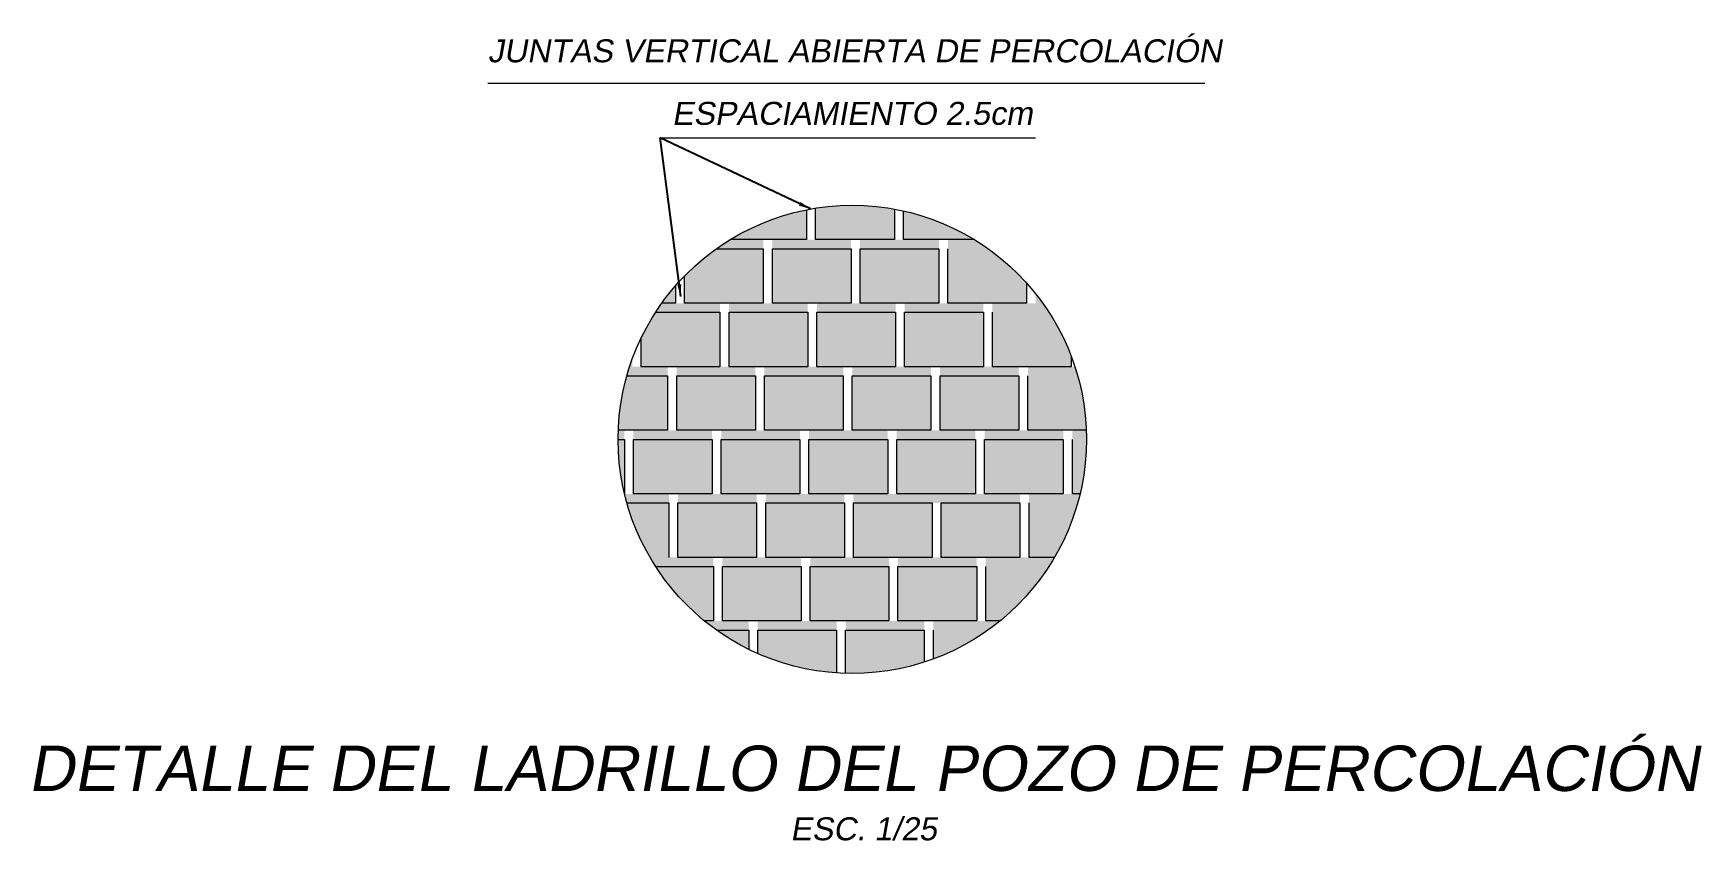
# Model space of a CAD drawing. Header units: metres. Extents: x 4293 to 4528, y 2596 to 2639.
# Drawn here: x 4425.069 to 4427.825, y 2614.958 to 2616.292 of the extents above; entities that cross this region are included whole.
import ezdxf
from ezdxf.enums import TextEntityAlignment as Align

# ---------------------------------------------------------------- set-up
doc = ezdxf.new("R2010")
doc.units = ezdxf.units.M
for name, color, linetype, lineweight in [('a. Ladrillos', 24, 'Continuous', 15), ('a. titulos', 106, 'Continuous', 25), ('A.Texto', 180, 'Continuous', 5)]:
    doc.layers.add(name, color=color, linetype=linetype, lineweight=lineweight)
doc.styles.add('ARIAL', font='arial.ttf', dxfattribs={"oblique": 10})
doc.styles.get("Standard").update_dxf_attribs({"font": 'simplex.shx'})
doc.dimstyles.new('ISO-25', dxfattribs={"dimtxt": 0.1, "dimasz": 0.1, "dimexe": 0.1, "dimexo": 0.075, "dimgap": 0.08, "dimtad": 2, "dimtih": 1, "dimtoh": 1, "dimzin": 1, "dimtxsty": 'Standard', "dimblk": 'ARCHTICK', "dimcen": 2.5, "dimadec": 0, "dimazin": 0, "dimtfac": 1, "dimtmove": 0, "dimatfit": 3, "dimfxl": 1, "dimarcsym": 0})

# ---------------------------------------------------------------- blocks, each defined once
blk = doc.blocks.new('_ArchTick')
at = {"color": 0, "linetype": 'ByBlock', "const_width": 0.15}
blk.add_lwpolyline([(-0.5, -0.5), (0.5, 0.5)], dxfattribs=at)

msp = doc.modelspace()

# ---------------------------------------------------------------- hatches: boundary and pattern name
at = {"ltscale": 0.5}
h = msp.add_hatch(dxfattribs=at)
h.set_pattern_fill('DOTS', color=256, scale=0.08, style=0)
h.set_pattern_definition([(0, (4290.126953, 2614.63253), (0.0025, 0.005), [0, -0.005])])
h.paths.add_polyline_path([(4426.4804, 2615.6361), (4426.3504, 2615.6361), (4426.3504, 2615.6211), (4426.4804, 2615.6211)])
h.paths.add_polyline_path([(4426.6254, 2615.6361), (4426.4954, 2615.6361), (4426.4954, 2615.6211), (4426.6254, 2615.6211)])
h.paths.add_polyline_path([(4426.7704, 2615.6361), (4426.6404, 2615.6361), (4426.6404, 2615.6211), (4426.7704, 2615.6211)])
h.paths.add_polyline_path([(4426.8085, 2615.6361), (4426.7854, 2615.6361), (4426.7854, 2615.6211), (4426.8088, 2615.6211, 0.009697)])
h.paths.add_polyline_path([(4426.2034, 2615.8461), (4426.1073, 2615.8461, 0.011726), (4426.0971, 2615.8311), (4426.2034, 2615.8311)])
h.paths.add_polyline_path([(4426.3484, 2615.8461), (4426.2184, 2615.8461), (4426.2184, 2615.8311), (4426.3484, 2615.8311)])
h.paths.add_polyline_path([(4426.4934, 2615.8461), (4426.3634, 2615.8461), (4426.3634, 2615.8311), (4426.4934, 2615.8311)])
h.paths.add_polyline_path([(4426.6384, 2615.8461), (4426.5084, 2615.8461), (4426.5084, 2615.8311), (4426.6384, 2615.8311)])
h.paths.add_polyline_path([(4426.7366, 2615.8461), (4426.6534, 2615.8461), (4426.6534, 2615.8311), (4426.7468, 2615.8311, 0.011726)])
h.paths.add_polyline_path([(4426.6238, 2615.9511), (4426.5799, 2615.9511), (4426.5799, 2615.9361), (4426.6464, 2615.9361, 0.017586)])
h.paths.add_polyline_path([(4426.5649, 2615.9511), (4426.4349, 2615.9511), (4426.4349, 2615.9361), (4426.5649, 2615.9361)])
h.paths.add_polyline_path([(4426.4199, 2615.9511), (4426.2899, 2615.9511), (4426.2899, 2615.9361), (4426.4199, 2615.9361)])
h.paths.add_polyline_path([(4426.2749, 2615.9511), (4426.2201, 2615.9511, 0.017586), (4426.1974, 2615.9361), (4426.2749, 2615.9361)])
h.paths.add_polyline_path([(4426.1169, 2615.7411), (4426.0542, 2615.7411, 0.010133), (4426.0496, 2615.7261), (4426.1169, 2615.7261)])
h.paths.add_polyline_path([(4426.2619, 2615.7411), (4426.1319, 2615.7411), (4426.1319, 2615.7261), (4426.2619, 2615.7261)])
h.paths.add_polyline_path([(4426.4069, 2615.7411), (4426.2769, 2615.7411), (4426.2769, 2615.7261), (4426.4069, 2615.7261)])
h.paths.add_polyline_path([(4426.5519, 2615.7411), (4426.4219, 2615.7411), (4426.4219, 2615.7261), (4426.5519, 2615.7261)])
h.paths.add_polyline_path([(4426.6969, 2615.7411), (4426.5669, 2615.7411), (4426.5669, 2615.7261), (4426.6969, 2615.7261)])
h.paths.add_polyline_path([(4426.7897, 2615.7411), (4426.7119, 2615.7411), (4426.7119, 2615.7261), (4426.7942, 2615.7261, 0.010133)])
h.paths.add_polyline_path([(4426.0454, 2615.6361), (4426.0354, 2615.6361, 0.009697), (4426.0351, 2615.6211), (4426.0454, 2615.6211)])
h.paths.add_polyline_path([(4426.1904, 2615.6361), (4426.0604, 2615.6361), (4426.0604, 2615.6211), (4426.1904, 2615.6211)])
h.paths.add_polyline_path([(4426.3354, 2615.6361), (4426.2054, 2615.6361), (4426.2054, 2615.6211), (4426.3354, 2615.6211)])
h.paths.add_polyline_path([(4426.1189, 2615.5311), (4426.0457, 2615.5311, 0.010019), (4426.0496, 2615.5161), (4426.1189, 2615.5161)])
h.paths.add_polyline_path([(4426.2639, 2615.5311), (4426.1339, 2615.5311), (4426.1339, 2615.5161), (4426.2639, 2615.5161)])
h.paths.add_polyline_path([(4426.4089, 2615.5311), (4426.2789, 2615.5311), (4426.2789, 2615.5161), (4426.4089, 2615.5161)])
h.paths.add_polyline_path([(4426.5539, 2615.5311), (4426.4239, 2615.5311), (4426.4239, 2615.5161), (4426.5539, 2615.5161)])
h.paths.add_polyline_path([(4426.6989, 2615.5311), (4426.5539, 2615.5311), (4426.5539, 2615.5161), (4426.6989, 2615.5161)])
h.paths.add_polyline_path([(4426.7981, 2615.5311), (4426.7139, 2615.5311), (4426.7139, 2615.5161), (4426.7942, 2615.5161, 0.010019)])
h.paths.add_polyline_path([(4426.2509, 2615.3211), (4426.1777, 2615.3211, 0.015997), (4426.1974, 2615.3061), (4426.2509, 2615.3061)])
h.paths.add_polyline_path([(4426.3959, 2615.3211), (4426.2659, 2615.3211), (4426.2659, 2615.3061), (4426.3959, 2615.3061)])
h.paths.add_polyline_path([(4426.5409, 2615.3211), (4426.4109, 2615.3211), (4426.4109, 2615.3061), (4426.5409, 2615.3061)])
h.paths.add_polyline_path([(4426.6661, 2615.3211), (4426.5559, 2615.3211), (4426.5559, 2615.3061), (4426.6464, 2615.3061, 0.015997)])
h.paths.add_polyline_path([(4426.1924, 2615.4261), (4426.0878, 2615.4261, 0.01138), (4426.0971, 2615.4111), (4426.1924, 2615.4111)])
h.paths.add_polyline_path([(4426.3374, 2615.4261), (4426.2074, 2615.4261), (4426.2074, 2615.4111), (4426.3374, 2615.4111)])
h.paths.add_polyline_path([(4426.4824, 2615.4261), (4426.3524, 2615.4261), (4426.3524, 2615.4111), (4426.4824, 2615.4111)])
h.paths.add_polyline_path([(4426.6274, 2615.4261), (4426.4974, 2615.4261), (4426.4974, 2615.4111), (4426.6274, 2615.4111)])
h.paths.add_polyline_path([(4426.756, 2615.4261), (4426.6424, 2615.4261), (4426.6424, 2615.4111), (4426.7468, 2615.4111, 0.01138)])
at = {"layer": 'a. Ladrillos'}
h = msp.add_hatch(color=19, dxfattribs=at)
h.set_gradient(color1=(100, 32, 23), color2=(96, 30, 22), one_color=1, tint=0.23)
h.paths.add_polyline_path([(4426.5064, 2615.9986), (4426.5064, 2615.9511), (4426.6238, 2615.9511, 0.082368)])
h.paths.add_polyline_path([(4426.8088, 2615.6211), (4426.7854, 2615.6211), (4426.7854, 2615.5311), (4426.7981, 2615.5311, 0.058771)])
h.paths.add_polyline_path([(4426.7704, 2615.6211), (4426.6404, 2615.6211), (4426.6404, 2615.5311), (4426.7704, 2615.5311)])
h.paths.add_polyline_path([(4426.6254, 2615.6211), (4426.4954, 2615.6211), (4426.4954, 2615.5311), (4426.6254, 2615.5311)])
h.paths.add_polyline_path([(4426.4804, 2615.6211), (4426.3504, 2615.6211), (4426.3504, 2615.5311), (4426.4804, 2615.5311)])
h.paths.add_polyline_path([(4426.3354, 2615.6211), (4426.2054, 2615.6211), (4426.2054, 2615.5311), (4426.3354, 2615.5311)])
h.paths.add_polyline_path([(4426.1904, 2615.6211), (4426.0604, 2615.6211), (4426.0604, 2615.5311), (4426.1904, 2615.5311)])
h.paths.add_polyline_path([(4426.0454, 2615.6211), (4426.0351, 2615.6211, 0.057975), (4426.0454, 2615.5323)])
h.paths.add_polyline_path([(4426.7942, 2615.5161), (4426.7139, 2615.5161), (4426.7139, 2615.4261), (4426.756, 2615.4261, 0.063448)])
h.paths.add_polyline_path([(4426.6989, 2615.5161), (4426.5689, 2615.5161), (4426.5689, 2615.4261), (4426.6989, 2615.4261)])
h.paths.add_polyline_path([(4426.5539, 2615.5161), (4426.4239, 2615.5161), (4426.4239, 2615.4261), (4426.5539, 2615.4261)])
h.paths.add_polyline_path([(4426.4089, 2615.5161), (4426.2789, 2615.5161), (4426.2789, 2615.4261), (4426.4089, 2615.4261)])
h.paths.add_polyline_path([(4426.2639, 2615.5161), (4426.1339, 2615.5161), (4426.1339, 2615.4261), (4426.2639, 2615.4261)])
h.paths.add_polyline_path([(4426.1189, 2615.5161), (4426.0496, 2615.5161, 0.063448), (4426.0878, 2615.4261), (4426.1189, 2615.4261)])
h.paths.add_polyline_path([(4426.5409, 2615.3061), (4426.4109, 2615.3061), (4426.4109, 2615.2345, 0.085494), (4426.5409, 2615.2531)])
h.paths.add_polyline_path([(4426.3959, 2615.3061), (4426.2659, 2615.3061), (4426.2659, 2615.2672, 0.087178), (4426.3959, 2615.2352)])
h.paths.add_polyline_path([(4426.2509, 2615.3061), (4426.1974, 2615.3061, 0.040374), (4426.2509, 2615.2742)])
h.paths.add_polyline_path([(4426.6464, 2615.3061), (4426.5559, 2615.3061), (4426.5559, 2615.2583, 0.066459)])
h.paths.add_polyline_path([(4426.7468, 2615.4111), (4426.6424, 2615.4111), (4426.6424, 2615.3211), (4426.6661, 2615.3211, 0.078589)])
h.paths.add_polyline_path([(4426.6274, 2615.4111), (4426.4974, 2615.4111), (4426.4974, 2615.3211), (4426.6274, 2615.3211)])
h.paths.add_polyline_path([(4426.4824, 2615.4111), (4426.3524, 2615.4111), (4426.3524, 2615.3211), (4426.4824, 2615.3211)])
h.paths.add_polyline_path([(4426.3374, 2615.4111), (4426.2074, 2615.4111), (4426.2074, 2615.3211), (4426.3374, 2615.3211)])
h.paths.add_polyline_path([(4426.1924, 2615.4111), (4426.0971, 2615.4111, 0.078589), (4426.1777, 2615.3211), (4426.1924, 2615.3211)])
h.paths.add_polyline_path([(4426.3464, 2615.9511), (4426.3464, 2616.0005, 0.088335), (4426.2201, 2615.9511)])
h.paths.add_polyline_path([(4426.4914, 2615.9511), (4426.4914, 2616.0017, 0.084625), (4426.3614, 2616.0032), (4426.3614, 2615.9511)])
h.paths.add_polyline_path([(4426.2899, 2615.9361), (4426.2899, 2615.8461), (4426.4199, 2615.8461), (4426.4199, 2615.9361)])
h.paths.add_polyline_path([(4426.2749, 2615.8461), (4426.2749, 2615.9361), (4426.1974, 2615.9361, 0.044773), (4426.1449, 2615.8911), (4426.1449, 2615.8461)])
h.paths.add_polyline_path([(4426.1073, 2615.8461), (4426.1299, 2615.8461), (4426.1299, 2615.8748, 0.023642)])
h.paths.add_polyline_path([(4426.5649, 2615.8461), (4426.5649, 2615.9361), (4426.4349, 2615.9361), (4426.4349, 2615.8461)])
h.paths.add_polyline_path([(4426.7099, 2615.8461), (4426.7099, 2615.8794, 0.055189), (4426.6464, 2615.9361), (4426.5799, 2615.9361), (4426.5799, 2615.8461)])
h.paths.add_polyline_path([(4426.7249, 2615.8461), (4426.7366, 2615.8461, 0.012532), (4426.7249, 2615.8616)])
h.paths.add_polyline_path([(4426.6534, 2615.8311), (4426.6534, 2615.7411), (4426.7834, 2615.7411), (4426.7834, 2615.7588, 0.052537), (4426.7468, 2615.8311)])
h.paths.add_polyline_path([(4426.5084, 2615.8311), (4426.5084, 2615.7411), (4426.6384, 2615.7411), (4426.6384, 2615.8311)])
h.paths.add_polyline_path([(4426.3634, 2615.8311), (4426.3634, 2615.7411), (4426.4934, 2615.7411), (4426.4934, 2615.8311)])
h.paths.add_polyline_path([(4426.2184, 2615.8311), (4426.2184, 2615.7411), (4426.3484, 2615.7411), (4426.3484, 2615.8311)])
h.paths.add_polyline_path([(4426.2034, 2615.7411), (4426.2034, 2615.8311), (4426.0971, 2615.8311, 0.031256), (4426.0734, 2615.789), (4426.0734, 2615.7411)])
h.paths.add_polyline_path([(4426.0584, 2615.7534, 0.008398), (4426.0542, 2615.7411), (4426.0584, 2615.7411)])
h.paths.add_polyline_path([(4426.1169, 2615.6361), (4426.1169, 2615.7261), (4426.0496, 2615.7261, 0.059094), (4426.0354, 2615.6361)])
h.paths.add_polyline_path([(4426.2619, 2615.6361), (4426.2619, 2615.7261), (4426.1319, 2615.7261), (4426.1319, 2615.6361)])
h.paths.add_polyline_path([(4426.4069, 2615.6361), (4426.4069, 2615.7261), (4426.2769, 2615.7261), (4426.2769, 2615.6361)])
h.paths.add_polyline_path([(4426.5519, 2615.6361), (4426.5519, 2615.7261), (4426.4219, 2615.7261), (4426.4219, 2615.6361)])
h.paths.add_polyline_path([(4426.5669, 2615.6361), (4426.6969, 2615.6361), (4426.6969, 2615.7261), (4426.5669, 2615.7261)])
h.paths.add_polyline_path([(4426.7119, 2615.6361), (4426.8085, 2615.6361, 0.059094), (4426.7942, 2615.7261), (4426.7119, 2615.7261)])

# ---------------------------------------------------------------- linework, layer by layer
for points in [[(4426.3464, 2616.0005), (4426.3464, 2615.9511), (4426.2201, 2615.9511)], [(4426.4914, 2616.0017), (4426.4914, 2615.9511), (4426.3614, 2615.9511), (4426.3614, 2616.0032)], [(4426.6238, 2615.9511), (4426.5064, 2615.9511), (4426.5064, 2615.9986)], [(4426.1974, 2615.9361), (4426.2749, 2615.9361), (4426.2749, 2615.8461), (4426.1449, 2615.8461), (4426.1449, 2615.8911)], [(4426.2899, 2615.9361), (4426.4199, 2615.9361), (4426.4199, 2615.8461), (4426.2899, 2615.8461), (4426.2899, 2615.9361)], [(4426.4349, 2615.9361), (4426.5649, 2615.9361), (4426.5649, 2615.8461), (4426.4349, 2615.8461), (4426.4349, 2615.9361)], [(4426.7099, 2615.8794), (4426.7099, 2615.8461), (4426.5799, 2615.8461), (4426.5799, 2615.9361)], [(4426.1299, 2615.8748), (4426.1299, 2615.8461), (4426.1073, 2615.8461)], [(4426.0971, 2615.8311), (4426.2034, 2615.8311), (4426.2034, 2615.7411), (4426.0734, 2615.7411)], [(4426.2184, 2615.8311), (4426.3484, 2615.8311), (4426.3484, 2615.7411), (4426.2184, 2615.7411), (4426.2184, 2615.8311)], [(4426.3634, 2615.8311), (4426.4934, 2615.8311), (4426.4934, 2615.7411), (4426.3634, 2615.7411), (4426.3634, 2615.8311)], [(4426.5084, 2615.8311), (4426.6384, 2615.8311), (4426.6384, 2615.7411), (4426.5084, 2615.7411), (4426.5084, 2615.8311)], [(4426.7834, 2615.7588), (4426.7834, 2615.7411), (4426.6534, 2615.7411), (4426.6534, 2615.8311)], [(4426.0734, 2615.7411), (4426.0734, 2615.789)], [(4426.0496, 2615.7261), (4426.1169, 2615.7261), (4426.1169, 2615.6361), (4426.0354, 2615.6361)], [(4426.1319, 2615.7261), (4426.2619, 2615.7261), (4426.2619, 2615.6361), (4426.1319, 2615.6361), (4426.1319, 2615.7261)], [(4426.2769, 2615.7261), (4426.4069, 2615.7261), (4426.4069, 2615.6361), (4426.2769, 2615.6361), (4426.2769, 2615.7261)], [(4426.4219, 2615.7261), (4426.5519, 2615.7261), (4426.5519, 2615.6361), (4426.4219, 2615.6361), (4426.4219, 2615.7261)], [(4426.5669, 2615.7261), (4426.6969, 2615.7261), (4426.6969, 2615.6361), (4426.5669, 2615.6361), (4426.5669, 2615.7261)], [(4426.8085, 2615.6361), (4426.7119, 2615.6361), (4426.7119, 2615.7261)], [(4426.0351, 2615.6211), (4426.0454, 2615.6211), (4426.0454, 2615.5311)], [(4426.0604, 2615.6211), (4426.1904, 2615.6211), (4426.1904, 2615.5311), (4426.0604, 2615.5311), (4426.0604, 2615.6211)], [(4426.2054, 2615.6211), (4426.3354, 2615.6211), (4426.3354, 2615.5311), (4426.2054, 2615.5311), (4426.2054, 2615.6211)], [(4426.3504, 2615.6211), (4426.4804, 2615.6211), (4426.4804, 2615.5311), (4426.3504, 2615.5311), (4426.3504, 2615.6211)], [(4426.4954, 2615.6211), (4426.6254, 2615.6211), (4426.6254, 2615.5311), (4426.4954, 2615.5311), (4426.4954, 2615.6211)], [(4426.6404, 2615.6211), (4426.7704, 2615.6211), (4426.7704, 2615.5311), (4426.6404, 2615.5311), (4426.6404, 2615.6211)], [(4426.7981, 2615.5311), (4426.7854, 2615.5311), (4426.7854, 2615.6211)], [(4426.0496, 2615.5161), (4426.1189, 2615.5161), (4426.1189, 2615.4261)], [(4426.1339, 2615.5161), (4426.2639, 2615.5161), (4426.2639, 2615.4261), (4426.1339, 2615.4261), (4426.1339, 2615.5161)], [(4426.2789, 2615.5161), (4426.4089, 2615.5161), (4426.4089, 2615.4261), (4426.2789, 2615.4261), (4426.2789, 2615.5161)], [(4426.4239, 2615.5161), (4426.5539, 2615.5161), (4426.5539, 2615.4261), (4426.4239, 2615.4261), (4426.4239, 2615.5161)], [(4426.5689, 2615.5161), (4426.6989, 2615.5161), (4426.6989, 2615.4261), (4426.5689, 2615.4261), (4426.5689, 2615.5161)], [(4426.756, 2615.4261), (4426.7139, 2615.4261), (4426.7139, 2615.5161)], [(4426.0971, 2615.4111), (4426.1924, 2615.4111), (4426.1924, 2615.3211), (4426.1777, 2615.3211)], [(4426.2074, 2615.4111), (4426.3374, 2615.4111), (4426.3374, 2615.3211), (4426.2074, 2615.3211), (4426.2074, 2615.4111)], [(4426.3524, 2615.4111), (4426.4824, 2615.4111), (4426.4824, 2615.3211), (4426.3524, 2615.3211), (4426.3524, 2615.4111)], [(4426.4974, 2615.4111), (4426.6274, 2615.4111), (4426.6274, 2615.3211), (4426.4974, 2615.3211), (4426.4974, 2615.4111)], [(4426.6661, 2615.3211), (4426.6424, 2615.3211), (4426.6424, 2615.4111)], [(4426.1974, 2615.3061), (4426.2509, 2615.3061), (4426.2509, 2615.2742)], [(4426.2659, 2615.3061), (4426.3959, 2615.3061), (4426.3959, 2615.2352)], [(4426.2659, 2615.2672), (4426.2659, 2615.3061)], [(4426.4109, 2615.3061), (4426.5409, 2615.3061), (4426.5409, 2615.2531)], [(4426.4109, 2615.2345), (4426.4109, 2615.3061)], [(4426.5559, 2615.2583), (4426.5559, 2615.3061)]]:
    msp.add_lwpolyline(points, dxfattribs=at)
msp.add_circle((4426.4219, 2615.6211), 0.3868, dxfattribs=at)
at = {"layer": 'A.Texto', "ltscale": 0.005}
msp.add_line((4425.8197, 2616.2094), (4427.0043, 2616.2094), dxfattribs=at)
msp.add_lwpolyline([(4426.1047, 2616.1192), (4426.7247, 2616.1192)], dxfattribs=at)

# ---------------------------------------------------------------- texts
at = {"layer": 'a. titulos', "style": 'ARIAL', "oblique": 10}
for s, height, p in [('DETALLE DEL LADRILLO DEL POZO DE PERCOLACIÓN', 0.075, (4426.4404, 2615.0776)), ('ESC. 1/25', 0.038, (4426.4404, 2614.9776))]:
    msp.add_text(s, height=height, dxfattribs=at).set_placement(p, align=Align.MIDDLE_CENTER)
at = {"layer": 'A.Texto', "ltscale": 0.005, "style": 'ARIAL', "oblique": 10}
for s, p in [('JUNTAS VERTICAL ABIERTA DE PERCOLACIÓN', (4425.8197, 2616.2631)), ('ESPACIAMIENTO 2.5cm', (4426.1239, 2616.1598))]:
    msp.add_text(s, height=0.038, dxfattribs=at).set_placement(p, align=Align.MIDDLE_LEFT)

# ---------------------------------------------------------------- leaders
at = {"layer": 'A.Texto', "ltscale": 0.005}
for points in [[(4426.3531, 2616.0018), (4426.1047, 2616.1192)], [(4426.1387, 2615.8573), (4426.1047, 2616.1192)]]:
    msp.add_leader(points, dimstyle='ISO-25', override={"dimasz": 0.02, "dimtad": 0}, dxfattribs=at)

doc.saveas('drawing.dxf')
